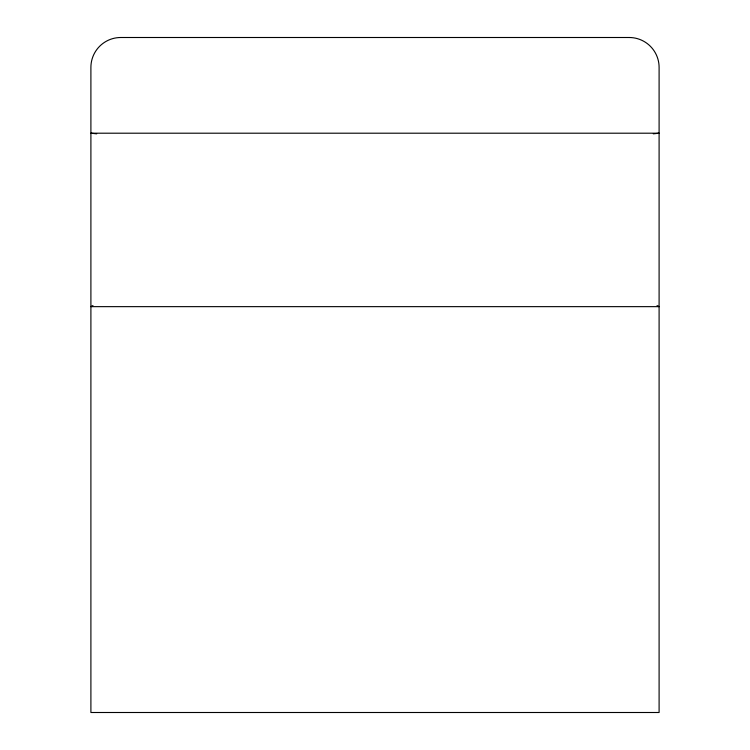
<?xml version="1.0" encoding="UTF-8"?>
<svg xmlns="http://www.w3.org/2000/svg" width="750" height="750" viewBox="0 0 750 750"><rect width="100%" height="100%" fill="white"/><g stroke="black" fill="none" stroke-linecap="round" stroke-linejoin="round"><path stroke-width="1.12" d="M92.962 305.55L90.9 306.647L659.1 306.647L657.038 305.55M653.297 133.837L659.1 133.2L90.9 133.2L96.703 133.837M629.194 37.5L120.806 37.5A29.906 29.906 0 0 0 90.9 67.406L90.9 712.5L659.1 712.5L659.1 67.406A29.906 29.906 0 0 0 629.194 37.5"/></g></svg>
